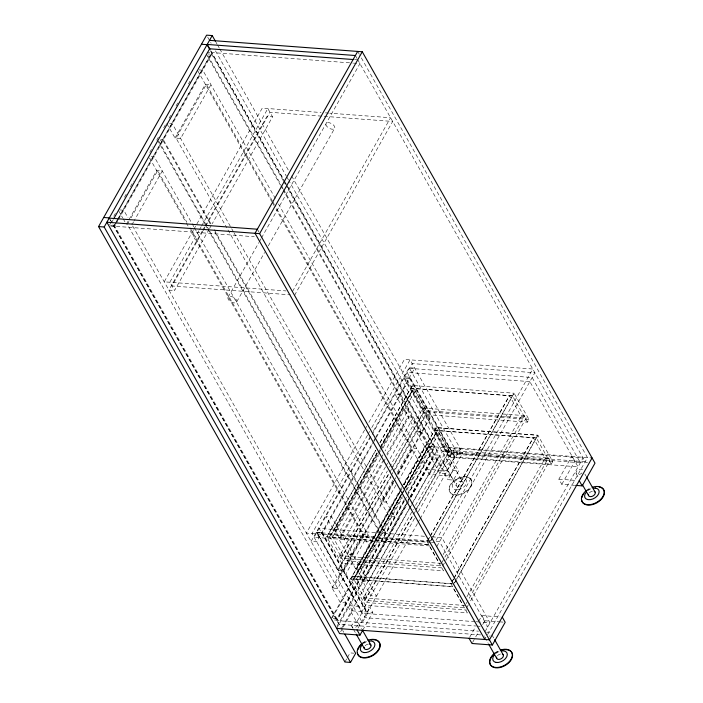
<?xml version="1.0" encoding="UTF-8"?>
<svg xmlns="http://www.w3.org/2000/svg" width="703" height="703" viewBox="0 0 703 703"><rect width="100%" height="100%" fill="white"/><g stroke="black" fill="none" stroke-linecap="round" stroke-linejoin="round"><path stroke-width="0.53" stroke-dasharray="3.52 2.64" d="M113.772 216.26L115.38 213.404M124.51 197.227L126.663 193.413M130.424 186.752L133.64 181.04M149.757 152.489L152.982 146.778M156.743 140.108L158.351 137.252M163.729 127.735L165.337 124.879M169.098 118.218L170.715 115.362M176.084 105.845L177.692 102.99M188.439 83.947L190.047 81.091M109.659 224.784L111.25 221.972M111.636 222.491L113.253 219.626M113.754 226.217L114.826 224.31M115.371 223.361L116.979 220.496M117.524 219.538L211.779 52.523L352.326 63.033M114 226.199L116.144 222.394M116.68 221.436L118.297 218.58M118.833 217.631L211.77 52.953L207.095 52.611M214.933 232.271L385.226 533.243L336.913 618.842L114.738 226.138L115.793 224.266M116.32 223.334L117.902 220.522M118.429 219.591L163.043 140.538L160.24 140.328M210.997 223.941L163.43 139.862L211.735 54.263L208 53.982M126.329 224.319L128.456 220.549M128.992 219.6L156.672 170.548L162.27 170.97L134.053 220.962M175.021 138.043L205.364 84.272L210.962 84.685L180.618 138.456L175.021 138.043L166.804 123.526M127.348 224.398L128.939 221.568M131.074 217.789L157.692 170.627L186.849 222.174M131.927 224.74L133.526 221.911M193.316 230.285L164.23 281.824L286.024 290.928M193.852 229.327L262.254 108.121L321.069 112.524M198.914 230.707L169.827 282.237L174.52 290.532L208.993 229.45M199.45 229.749L201.067 226.884M201.603 225.935L267.852 108.543L272.544 116.839L212.227 223.73M202.315 230.944L168.922 290.111L174.52 290.532M202.851 229.986L204.468 227.122M205.004 226.173L266.947 116.417L272.544 116.839M202.64 231.568L171.936 285.972L290.313 294.829M203.176 230.619L205.338 226.797M205.874 225.848L269.97 112.278L392.678 121.452L294.654 295.146M209.529 228.501L211.682 224.679M228.124 297.061L258.818 242.658M259.363 241.709L260.98 238.844M261.516 237.886L359.954 63.604L357.774 63.437M236.533 302.185A4.93 2.627 29.4 0 0 231.568 296.499A4.93 2.627 29.4 0 0 228.879 300.19A4.93 2.627 29.4 0 0 236.533 302.185L264.548 252.553M268.318 245.874L334.558 128.482A4.93 2.627 29.4 0 0 329.593 122.797A4.93 2.627 29.4 0 0 326.904 126.487A4.93 2.627 29.4 0 0 334.558 128.482M292.545 291.42L390.569 117.717L329.751 113.174M364.576 430.043L306.403 533.12L430.377 542.391M365.112 429.094L366.729 426.229M368.882 422.406L404.427 359.418L532.742 369.013L434.718 542.716L431.466 542.47M367.484 435.236L312.009 533.533L362.335 622.489L367.467 613.394L321.833 532.733L316.227 532.32L361.86 612.972L367.467 613.394M368.021 434.278L369.637 431.414M371.79 427.6L410.034 359.839L460.36 448.786L455.228 457.881L448.883 457.521L425.42 416.053L394.875 470.193M370.34 436.431L311.095 541.415L316.702 541.828L373.249 441.625M373.574 430.702L409.12 367.713L414.726 368.135L375.947 436.844M373.794 440.667L375.402 437.802M393.654 481.458L343.679 570.001L322.572 532.681L373.609 442.222M374.154 441.273L375.771 438.4M376.307 437.451L409.559 378.53L403.953 378.109L425.069 415.429L430.675 415.851L396.343 476.678M326.746 536.89L428.584 544.509L443.488 570.836L341.649 563.226L326.746 536.89L375.666 450.21M379.971 442.582L412.204 385.472L514.113 393.214L432.89 537.136M375.736 450.333L326.825 537.013L428.654 544.632M380.042 442.705L412.274 385.596M377.072 452.697L329.698 536.653L332.756 536.881L343.073 555.124L389.374 473.084M380.305 446.976L412.072 390.692L415.121 390.921L425.447 409.164L392.072 468.312M377.107 453.303L331.412 534.517L377.177 453.426M380.341 447.574L413.716 388.434L381.483 445.79M380.745 458.655L339.76 531.275L334.162 530.853L377.845 453.453M378.381 452.495L379.998 449.63M380.534 448.672L403.188 408.54L408.786 408.961L385.059 451.01M378.319 454.49L335.182 530.932L339.865 539.227L383.012 462.776M378.855 453.532L380.481 450.667M381.017 449.709L404.207 408.619L408.9 416.914L387.327 455.131M332.756 536.881L378.513 455.79M382.819 448.154L415.121 390.921M381.281 457.697L382.907 454.832M383.61 459.832L338.855 539.148L347.062 553.665L352.66 554.087L331.552 516.758L325.946 516.345L334.162 530.853M386.843 454.103L407.881 416.835L413.478 417.257L388.135 462.17M383.548 461.827L385.174 458.954M344.452 539.57L385.437 466.941M385.973 465.992L387.599 463.119M444.366 563.05L442.749 565.906L340.911 558.296L339.505 555.809L387.397 470.948M389.55 467.135L422.907 408.03L524.746 415.64L526.152 418.127L444.902 562.092M340.911 558.296L389.339 472.486M392.564 466.766L424.313 410.517L526.152 418.127M389.91 472.126L391.527 469.261M343.679 570.001L338.081 569.579L390.745 476.265M391.281 475.307L392.898 472.442M393.443 471.485L425.069 415.429M432.82 537.013L514.042 393.091L528.937 419.419L527.399 422.151L425.561 414.533L427.099 411.809L412.204 385.472M414.559 518.348L361.896 611.672L338.433 570.203L391.096 476.88M332.088 587.998L362.432 534.227L368.029 534.649L337.686 588.411L332.088 587.998L340.296 602.506L345.894 602.928M234.037 232.869L394.585 516.652L388.987 516.23L380.78 501.714L394.084 478.137M397.283 472.469L411.123 447.943L416.721 448.365L399.682 478.55M393.504 481.037L381.791 501.793L227.341 228.8M397.23 474.437L412.143 448.022L274.97 205.575M394.19 480.5L395.807 477.636M417.459 523.55L367.493 612.085L344.031 570.616L395.077 480.167M398.32 474.437L431.027 416.475L425.42 416.053M395.956 485.158L386.378 502.135L380.78 501.714M402.213 496.59L361.228 569.219L355.63 568.797L399.304 491.397M399.849 490.439L401.466 487.574M402.002 486.617L424.656 446.484L430.254 446.906L405.991 489.903M350.56 578.982L452.398 586.601L467.302 612.928L365.463 605.309L350.56 578.982L400.016 491.344M403.786 484.666L436.018 427.565L537.857 435.183L552.751 461.511L551.214 464.244L449.375 456.625L434.472 430.289L536.31 437.907L551.214 464.244M400.086 491.467L350.63 579.105L452.468 586.724M403.856 484.798L436.088 427.688L537.927 435.306L456.704 579.219M399.787 492.425L356.641 568.876L363.679 581.319L406.826 504.868M400.323 491.476L401.94 488.603M404.102 484.78L425.675 446.563L432.714 458.997L411.141 497.223M400.886 494.789L353.512 578.745L356.562 578.973L366.887 597.216L413.188 515.176M404.12 489.068L435.886 432.776L438.936 433.004L449.261 451.256L415.877 510.404M331.315 618.42L379.62 532.83L207.719 228.985M404.172 499.666L385.604 532.566L380.007 532.145L401.228 494.534M404.954 487.926L428.312 446.546L283.432 190.478M401.457 494.437L355.226 576.609L401.527 494.56M401.993 493.48L403.61 490.624M404.155 489.666L437.53 430.517L404.225 489.789M402.063 493.611L403.68 490.747M332.352 617.823L401.65 495.035M402.186 494.077L403.803 491.221M405.947 487.416L429.05 446.484L434.647 446.906L408.865 492.592M356.562 578.973L402.327 497.882M406.633 490.246L438.936 433.004M407.898 493.067L433.918 446.967L286.332 186.119M404.032 501.16L336.886 620.151L334.083 619.941M404.199 501.283L336.869 620.582L478.506 631.171M404.735 500.334L406.888 496.511M407.424 495.553L434.893 446.888L583.068 457.969L485.044 631.663M337.045 626.118L407.424 501.424M407.96 500.466L409.568 497.61M410.104 496.661L433.742 454.779L439.34 455.201L413.021 501.837M355.63 568.797L347.414 554.289L353.02 554.702L376.474 596.17L370.876 595.757L362.669 581.24L407.424 501.924M407.968 500.967L409.585 498.102M410.121 497.144L431.695 458.927L437.292 459.34L411.949 504.253M336.675 628.403L406.844 504.06M410.614 497.381L439.313 446.528L592.075 457.952M407.362 503.91L408.979 501.046M342.115 627.489L412.485 502.794M409.251 509.034L368.267 581.662L362.669 581.24M409.787 508.076L411.404 505.211M340.674 631.698L342.818 627.902M343.345 626.962L352.44 610.854L349.505 605.67L369.875 607.199L372.801 612.375L363.179 629.431M429.419 474.446L442.249 451.704L462.618 453.233L449.788 475.966L429.419 474.446L426.484 469.261L446.853 470.782L449.788 475.966M468.18 605.142L466.564 607.998L364.725 600.388L363.319 597.893L413.364 509.218M415.508 505.413L446.721 450.113L548.56 457.732L549.966 460.219L468.716 604.185M364.725 600.388L413.153 514.578M416.378 508.858L448.127 452.6L549.966 460.219M413.724 514.218L415.341 511.353M418.329 511.661L448.883 457.521M449.375 456.625L450.913 453.892L436.018 427.565M361.86 612.972L356.729 622.067L131.285 223.598M454.753 448.373L449.621 457.46L403.988 376.808L409.594 377.23L455.228 457.881M358.108 628.034L369.875 607.199M446.853 470.782L459.683 448.048L462.618 453.233M418.004 522.593L419.621 519.728M420.157 518.77L454.49 457.943L431.027 416.475M344.918 661.998L346.974 658.36M347.484 657.446L350.05 652.902L353.785 653.184M291.622 175.935L458.549 470.984L453.417 480.079L447.82 479.657L452.952 470.562L288.995 180.838M427.609 540.598L429.761 536.784M430.306 535.827L509.447 395.587L521.178 416.325L524.227 416.554M427.679 540.721L429.832 536.907M430.377 535.95L509.517 395.71M430.667 540.827L432.283 537.962M430.737 540.95L432.354 538.085M436.835 546.451L534.86 372.748L412.143 363.574L314.118 537.268L432.486 546.126M443.11 554.649L521.178 416.325M441.862 562.514L524.746 415.64M451.959 581.733L453.576 578.868M454.12 577.919L533.261 437.679L544.992 458.418L548.041 458.646M452.029 581.856L453.646 578.991M454.191 578.042L533.331 437.802M454.481 582.919L456.098 580.054M456.634 579.096L537.857 435.183M454.551 583.042L456.168 580.177M466.924 596.742L544.992 458.418M466.238 603.605L548.56 457.732M469.595 637.357L475.474 626.944M478.69 621.259L481.898 615.573L500.114 616.935M574.676 485.307L561.811 484.341L558.876 479.165L571.706 456.423L574.641 461.607L587.506 462.574M472.53 642.542L475.202 637.806M475.738 636.856L478.409 632.12M482.689 624.545L484.824 620.758L481.898 615.573M561.811 484.341L574.641 461.607M487.539 634.73L587.488 457.609L359.848 55.247M462.767 478.181L463.268 478.154M354.576 59.623L356.755 59.79M353.416 63.112L356.685 63.358M199.019 69.896L202.754 70.177L275.224 198.281M325.41 112.849L328.67 113.086M169.608 123.737L172.411 123.948L233.545 231.999M160.627 139.651L163.43 139.862M151.259 156.251L154.062 156.453L194.133 227.289M119.985 209.942L123.719 210.223L128.043 217.868M111.004 225.856L114.738 226.138M110.266 225.918L254.301 236.735M409.445 368.346L532.162 377.52L580.379 462.741L457.662 453.567L409.12 367.713M410.728 388.328L512.566 395.938M422.389 408.935L425.447 409.164M427.099 411.809L528.937 419.419M434.542 430.412L536.38 438.031M428.312 446.546L433.918 446.967M446.203 451.027L449.261 451.256M450.913 453.892L552.751 461.511M452.952 470.562L458.549 470.984M558.876 479.165L577.101 480.527M379.62 532.83L385.226 533.243M424.463 536.284L319.118 528.401L367.335 613.622L474.85 621.663M432.064 536.846L441.836 537.584L490.053 622.796L480.272 622.067M322.572 532.681L316.965 532.259L338.081 569.579M429.753 540.941L316.816 532.496L365.024 617.709L475.79 625.995M436.273 541.433L439.524 541.67L487.741 626.891L484.481 626.645M430.201 541.908L328.292 534.166L343.187 560.493L442.837 567.945M340.024 554.895L343.073 555.124M339.505 555.809L441.343 563.419M338.433 570.203L344.031 570.616M451.748 583.701L352.106 576.249L367.001 602.585L466.651 610.037M352.177 576.381L454.015 583.991M363.838 596.988L366.887 597.216M363.319 597.893L465.158 605.511M352.44 610.854L372.801 612.375M484.824 620.758L498.761 621.795M499.833 621.883L503.049 622.12M475.931 621.742L479.191 621.988M476.88 626.074L480.14 626.32M333.178 618.561L336.913 618.842M480.624 634.906L338.987 624.317L111.338 221.955M357.686 51.424L359.312 54.289M355.375 55.519L357.001 58.384M357.537 59.342L585.186 461.695L437.011 450.614L286.692 184.924M584.87 474.024L585.951 475.94M576.161 473.637L578.868 478.418M527.399 422.151L512.496 395.815L410.657 388.205L425.561 414.533M471.256 479.78A12.329 7.83 -29.5 0 1 458.101 494.648A12.329 7.83 -29.5 0 1 451.915 482.583A12.329 7.83 -29.5 0 1 471.256 479.78L471.485 480.175A12.329 7.83 -29.5 0 1 458.33 495.053A12.329 7.83 -29.5 0 1 452.143 482.979A12.329 7.83 -29.5 0 1 471.485 480.175M409.559 378.53L430.675 415.851M215.988 42.25L217.069 44.166M217.605 45.115L219.231 47.98M219.767 48.938L288.379 170.205M450.315 460.298L462.75 482.276M207.684 37.057L211.137 43.208M215.461 50.853L286.297 176.058M286.833 177.015L288.458 179.88M210.724 50.66L283.986 180.144M284.522 181.102L286.147 183.966M210.724 51.117L284.864 182.165M285.409 183.114L287.026 185.979M287.571 186.936L453.417 480.079M443.769 463.734L456.203 485.711M211.735 54.263L283.089 180.381M283.634 181.339L285.796 185.161M207.956 55.704L280.884 184.608M281.428 185.566L283.045 188.43M283.59 189.379L447.82 479.657M206.128 53.841L280.189 184.74M280.734 185.697L282.896 189.52M278.432 203.94L424.928 462.882L419.331 462.46L276.077 209.257M272.263 200.803L206.383 84.342L176.04 138.113L226.797 227.842M272.808 201.752L274.425 204.617M197.692 70.713L271.753 201.612M272.289 202.569L273.915 205.434M491.924 634.897L494.086 638.719M257.351 229.213L258.976 232.087M484.833 637.375L488.075 643.113M427.072 541.547L438.804 562.286M450.887 583.639L462.618 604.378M214.239 229.679L385.604 532.566M163.043 140.538L210.074 223.668M158.904 141.347L209.178 230.215M209.722 231.164L380.007 532.145M157.437 140.125L205.012 224.204M205.548 225.162L207.174 228.027M194.608 228.115L376.237 549.157L370.639 548.744L190.627 230.566M190.091 227.895L363.442 534.306L333.099 588.068L127.884 225.347M149.537 157.947L185.759 221.963M186.304 222.921L188.466 226.744M358.451 623.086L361.694 628.816M118.631 210.715L122.735 217.974M123.245 218.879L125.301 222.508M351.904 626.522L352.985 628.429M353.53 629.387L355.692 633.21M110.345 219.749L342.15 629.449M342.686 630.406L343.767 632.313M109.176 218.132L110.802 220.997M497.504 655.697A3.7 2.346 -29.5 0 1 500.782 653.975M486.573 632.568A3.7 2.346 -29.5 0 1 490.896 634.282M490.061 635.697A3.7 2.346 -29.5 0 1 489.376 636.32M485.958 637.428A3.7 2.346 -29.5 0 1 485.228 637.261M484.297 636.417A3.7 2.346 -29.5 0 1 484.147 635.811M494.921 653.553A12.329 7.83 -29.5 0 1 499.543 650.873M494.692 653.149A12.329 7.83 -29.5 0 1 499.315 650.468M496.002 653.351A7.891 5.009 -29.5 0 1 499.587 651.4M589.369 492.908A3.7 2.346 -29.5 0 1 592.647 491.195M581.935 472.908A3.7 2.346 -29.5 0 1 577.822 474.639A3.7 2.346 -29.5 0 1 576.1 472.337L576.416 471.625A3.7 2.346 -29.5 0 1 579.773 469.296A3.7 2.346 -29.5 0 1 582.708 470.202M587.866 490.562A7.891 5.009 -29.5 0 1 591.451 488.611M586.785 490.764A12.329 7.83 -29.5 0 1 589.474 488.998M586.566 490.36A12.329 7.83 -29.5 0 1 589.246 488.603M365.121 645.793A3.7 2.346 -29.5 0 1 368.39 644.08M362.309 643.245A12.329 7.83 -29.5 0 1 366.922 640.565M363.609 643.447A7.891 5.009 -29.5 0 1 367.203 641.496M362.537 643.649A12.329 7.83 -29.5 0 1 365.217 641.883M352.159 624.51L351.843 625.222A3.7 2.346 -29.5 0 0 353.978 627.542A3.7 2.346 -29.5 0 0 358.196 625.099L358.512 624.378A3.7 2.346 -29.5 0 0 356.386 622.067A3.7 2.346 -29.5 0 0 352.159 624.51M444.024 461.722L443.716 462.442A3.7 2.346 -29.5 0 0 445.843 464.753A3.7 2.346 -29.5 0 0 450.061 462.31L450.377 461.599A3.7 2.346 -29.5 0 0 448.25 459.279A3.7 2.346 -29.5 0 0 444.024 461.722M456.467 483.699L456.15 484.42A3.7 2.346 -29.5 0 0 458.277 486.731A3.7 2.346 -29.5 0 0 462.495 484.288L462.811 483.576A3.7 2.346 -29.5 0 0 460.685 481.256A3.7 2.346 -29.5 0 0 456.467 483.699M529.851 381.615L407.142 372.441L455.351 457.653L578.068 466.836L529.851 381.615M400.578 394.445L394.972 394.023L416.088 431.352L421.695 431.765L400.578 394.445M422.046 432.389L416.44 431.967L439.902 473.435L445.509 473.857L422.046 432.389M457.996 489.745A7.891 5.009 -29.5 0 0 466.405 480.228A7.891 5.009 -29.5 0 0 454.033 482.021A7.891 5.009 -29.5 0 0 457.996 489.745"/><path stroke-width="1.05" d="M344.848 634.22L355.648 653.324L350.516 662.419L344.918 661.998L98.569 226.577L206.603 35.15L212.209 35.572L215.443 41.301M350.516 662.419L104.176 226.999L212.209 35.572M113.798 218.668L209.67 48.788L353.486 59.544M357.686 51.424L255.04 233.308L484.85 639.493M502.258 617.093L505.193 622.278L492.364 645.011L259.627 233.651L362.265 51.767L209.512 40.343M259.627 233.651L106.865 222.227L339.602 633.588L359.971 635.117L362.643 630.38M592.075 457.952L489.429 639.835L336.675 628.403M575.748 485.386L582.181 485.87L595.01 463.136L362.265 51.767M595.151 488.075L595.661 488.058M362.168 644.8A7.891 5.009 -29.5 0 0 363.776 652.533L364.33 652.604M494.56 654.704A7.891 5.009 -29.5 0 0 496.16 662.437L496.722 662.498M355.375 55.519L207.2 44.438L209.907 49.21M201.471 44.245L207.077 44.667L209.775 49.438M103.701 217.491L109.308 217.904M109.176 218.132L257.351 229.213M98.569 226.577L104.176 226.999M492.364 645.011L471.994 643.491L469.059 638.306M586.495 476.889L595.142 492.179M582.646 485.105L588.596 495.615M579.246 480.685L582.181 485.87M494.631 639.677L503.278 654.968M488.62 644.062L496.731 658.403M362.238 629.774L370.885 645.064M357.045 629.932L359.971 635.117M356.228 634.168L364.339 648.5M502.337 654.133A3.7 2.346 -29.5 0 1 503.339 656.259L503.023 656.98A3.7 2.346 -29.5 0 1 498.796 659.423A3.7 2.346 -29.5 0 1 496.67 657.103M500.299 650.099A12.329 7.83 -29.5 0 1 511.872 657.525A12.329 7.83 -29.5 0 1 494.13 667.182A12.329 7.83 -29.5 0 1 494.692 653.149M508.77 650.17A12.329 7.83 -29.5 0 1 508.99 662.586A12.329 7.83 -29.5 0 1 492.223 666.672A12.329 7.83 -29.5 0 1 494.921 653.553M500.527 650.503A12.329 7.83 -29.5 0 1 507.997 649.932M501.485 650.934A7.891 5.009 -29.5 0 1 506.784 656.664A7.891 5.009 -29.5 0 1 496.16 662.437M594.211 491.344A3.7 2.346 -29.5 0 1 595.204 493.48L594.887 494.191A3.7 2.346 -29.5 0 1 590.661 496.634A3.7 2.346 -29.5 0 1 588.534 494.314M592.172 487.311A12.329 7.83 -29.5 0 1 603.736 494.745A12.329 7.83 -29.5 0 1 585.994 504.394A12.329 7.83 -29.5 0 1 586.566 490.36M599.044 486.977A12.329 7.83 -29.5 0 1 598.877 501.503A12.329 7.83 -29.5 0 1 581.653 499.859M581.873 497.592A12.329 7.83 -29.5 0 1 583.903 493.638M593.358 488.154A7.891 5.009 -29.5 0 1 598.648 493.875A7.891 5.009 -29.5 0 1 588.033 499.648A7.891 5.009 -29.5 0 1 586.425 491.924M369.224 644.062A3.7 2.346 -29.5 0 1 370.947 646.365L370.63 647.076A3.7 2.346 -29.5 0 1 366.412 649.519A3.7 2.346 -29.5 0 1 364.286 647.199M367.915 640.196A12.329 7.83 -29.5 0 1 379.479 647.621A12.329 7.83 -29.5 0 1 361.737 657.279A12.329 7.83 -29.5 0 1 362.309 643.245M376.377 640.266A12.329 7.83 -29.5 0 1 373.741 654.994A12.329 7.83 -29.5 0 1 357.405 652.744M357.862 649.686A12.329 7.83 -29.5 0 1 358.6 648.096M359.084 647.305A12.329 7.83 -29.5 0 1 361.729 644.317M371.105 639.871A12.329 7.83 -29.5 0 1 375.613 640.029M369.101 641.031A7.891 5.009 -29.5 0 1 374.391 646.76A7.891 5.009 -29.5 0 1 363.776 652.533"/></g></svg>
